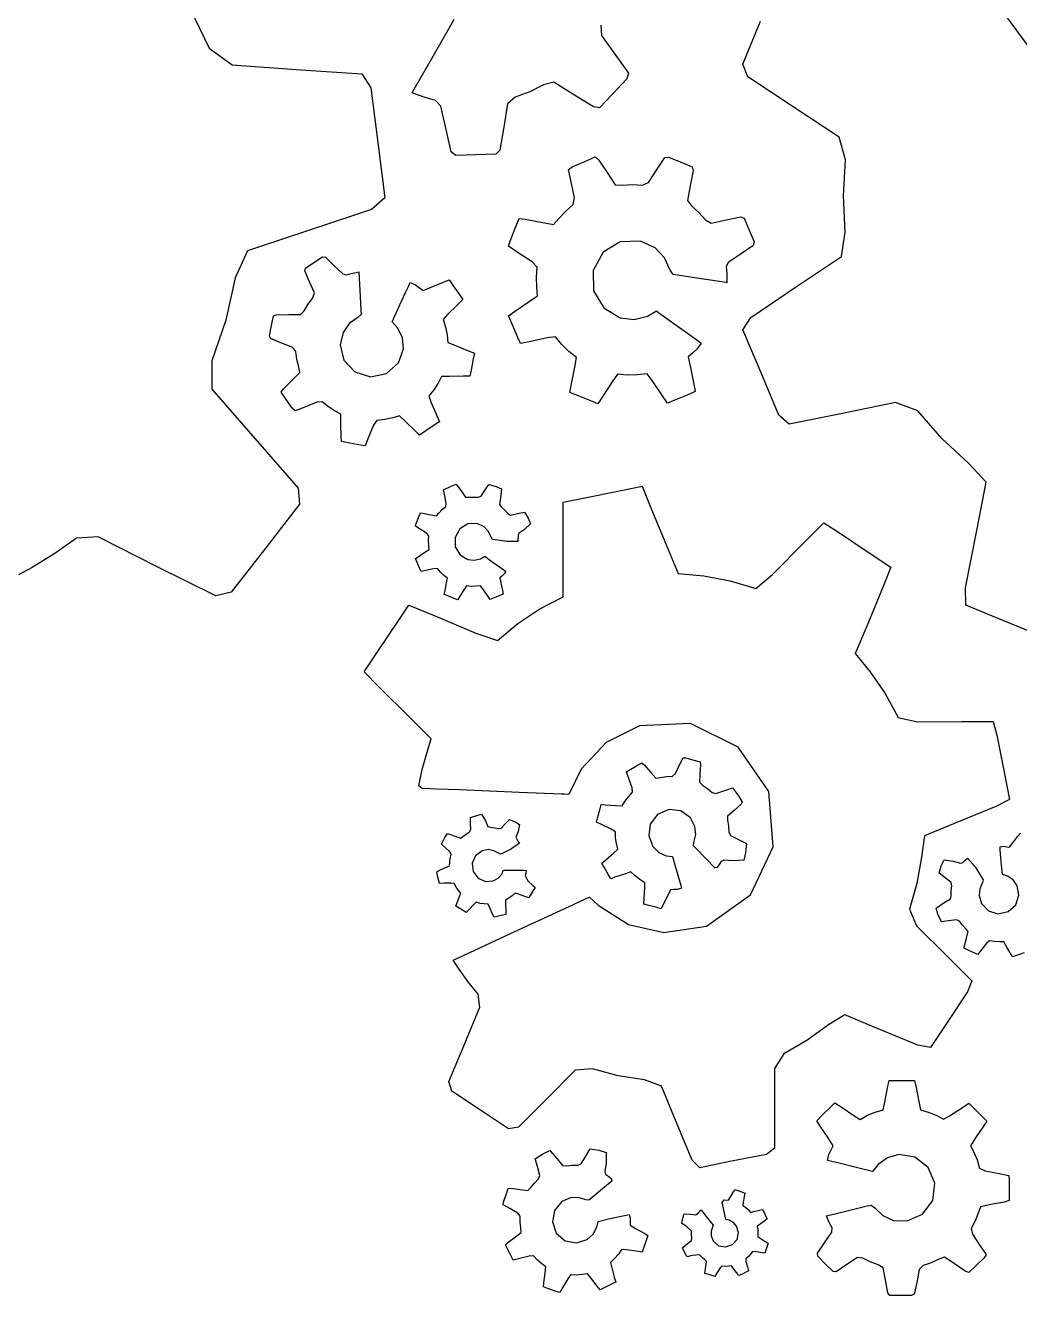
# Model space of a CAD drawing. Header units: metres. Extents: x 300 to 1036, y 0 to 304.
# Drawn here: x 393.71 to 404.55, y 182.49 to 196.33 of the extents above; entities that cross this region are included whole.
import ezdxf

# ---------------------------------------------------------------- set-up
doc = ezdxf.new("R2010")
doc.units = ezdxf.units.M

msp = doc.modelspace()

# ---------------------------------------------------------------- linework, layer by layer
at = {"layer": 'COMPONENT2'}
for p, q in [((395.508, 196.514), (395.716, 196.083)), ((398.331, 196.303), (398.385, 196.399)), ((399.986, 196.333), (399.993, 196.222)), ((401.533, 195.911), (401.724, 196.377)), ((404.383, 196.457), (404.95, 195.686)), ((398.128, 195.947), (398.331, 196.303)), ((399.993, 196.222), (400.149, 196.004)), ((395.716, 196.083), (395.967, 195.902)), ((397.952, 195.638), (398.128, 195.947)), ((400.149, 196.004), (400.288, 195.81)), ((401.586, 195.773), (401.533, 195.911)), ((395.967, 195.902), (396.714, 195.849)), ((396.714, 195.849), (397.379, 195.803)), ((397.379, 195.803), (397.478, 195.651)), ((400.288, 195.81), (400.269, 195.748)), ((402.082, 195.445), (401.586, 195.773)), ((397.478, 195.651), (397.557, 195.025)), ((397.929, 195.597), (397.952, 195.638)), ((399.361, 195.684), (399.21, 195.607)), ((399.472, 195.714), (399.361, 195.684)), ((399.681, 195.583), (399.472, 195.714)), ((400.269, 195.748), (400.114, 195.583)), ((397.985, 195.574), (397.929, 195.597)), ((398.083, 195.541), (397.985, 195.574)), ((398.183, 195.514), (398.083, 195.541)), ((398.24, 195.452), (398.183, 195.514)), ((399.052, 195.548), (398.968, 195.478)), ((399.21, 195.607), (399.052, 195.548)), ((399.905, 195.443), (399.681, 195.583)), ((400.114, 195.583), (399.972, 195.433)), ((398.299, 195.197), (398.24, 195.452)), ((398.968, 195.478), (398.926, 195.223)), ((399.972, 195.433), (399.905, 195.443)), ((402.584, 195.113), (402.082, 195.445)), ((398.926, 195.223), (398.884, 194.972)), ((398.355, 194.952), (398.299, 195.197)), ((402.653, 194.867), (402.584, 195.113)), ((397.557, 195.025), (397.629, 194.452)), ((398.405, 194.914), (398.355, 194.952)), ((398.884, 194.972), (398.839, 194.927)), ((398.624, 194.921), (398.405, 194.914)), ((398.839, 194.927), (398.624, 194.921)), ((399.672, 194.791), (399.81, 194.85)), ((399.81, 194.85), (399.924, 194.898)), ((399.924, 194.898), (399.962, 194.862)), ((399.962, 194.862), (400.06, 194.717)), ((400.599, 194.764), (400.683, 194.892)), ((400.683, 194.892), (400.724, 194.895)), ((400.724, 194.895), (400.859, 194.841)), ((400.859, 194.841), (400.982, 194.791)), ((402.631, 194.475), (402.653, 194.867)), ((399.633, 194.763), (399.672, 194.791)), ((399.661, 194.625), (399.633, 194.763)), ((400.06, 194.717), (400.143, 194.595)), ((400.504, 194.62), (400.599, 194.764)), ((400.992, 194.748), (400.96, 194.582)), ((400.982, 194.791), (400.992, 194.748)), ((399.697, 194.451), (399.661, 194.625)), ((400.143, 194.595), (400.221, 194.592)), ((400.221, 194.592), (400.33, 194.597)), ((400.33, 194.597), (400.439, 194.59)), ((400.439, 194.59), (400.504, 194.62)), ((400.96, 194.582), (400.93, 194.425)), ((397.629, 194.452), (397.487, 194.325)), ((399.685, 194.379), (399.697, 194.451)), ((400.93, 194.425), (400.974, 194.366)), ((402.65, 194.079), (402.631, 194.475)), ((397.487, 194.325), (396.789, 194.093)), ((399.527, 194.227), (399.602, 194.307)), ((399.602, 194.307), (399.685, 194.379)), ((400.974, 194.366), (401.055, 194.293)), ((401.055, 194.293), (401.127, 194.212)), ((398.995, 193.98), (399.053, 194.123)), ((399.053, 194.123), (399.095, 194.228)), ((399.095, 194.228), (399.159, 194.221)), ((399.159, 194.221), (399.335, 194.188)), ((399.335, 194.188), (399.468, 194.162)), ((399.468, 194.162), (399.527, 194.227)), ((401.127, 194.212), (401.189, 194.178)), ((401.189, 194.178), (401.351, 194.212)), ((401.351, 194.212), (401.512, 194.245)), ((401.512, 194.245), (401.549, 194.229)), ((401.549, 194.229), (401.603, 194.101)), ((396.789, 194.093), (396.134, 193.875)), ((398.978, 193.925), (398.995, 193.98)), ((400.196, 193.972), (400.01, 193.859)), ((400.417, 193.98), (400.196, 193.972)), ((400.577, 193.906), (400.417, 193.98)), ((401.603, 194.101), (401.658, 193.972)), ((401.658, 193.972), (401.647, 193.933)), ((402.609, 193.814), (402.65, 194.079)), ((396.134, 193.875), (396.001, 193.582)), ((399.085, 193.854), (398.978, 193.925)), ((399.236, 193.755), (399.085, 193.854)), ((400.01, 193.859), (399.901, 193.66)), ((400.68, 193.799), (400.577, 193.906)), ((401.513, 193.842), (401.373, 193.748)), ((401.647, 193.933), (401.513, 193.842)), ((396.766, 193.686), (396.858, 193.747)), ((396.858, 193.747), (396.951, 193.808)), ((396.951, 193.808), (396.983, 193.805)), ((396.983, 193.805), (397.076, 193.716)), ((397.076, 193.716), (397.172, 193.623)), ((399.292, 193.697), (399.236, 193.755)), ((399.283, 193.587), (399.292, 193.697)), ((400.739, 193.665), (400.68, 193.799)), ((401.373, 193.748), (401.35, 193.699)), ((401.35, 193.699), (401.357, 193.633)), ((402.13, 193.492), (402.609, 193.814)), ((396.001, 193.582), (395.897, 193.12)), ((396.759, 193.655), (396.766, 193.686)), ((396.811, 193.536), (396.759, 193.655)), ((397.172, 193.623), (397.214, 193.612)), ((397.214, 193.612), (397.265, 193.627)), ((397.265, 193.627), (397.317, 193.64)), ((397.317, 193.64), (397.347, 193.645)), ((397.347, 193.645), (397.358, 193.442)), ((398.27, 193.534), (398.332, 193.559)), ((398.332, 193.559), (398.376, 193.495)), ((399.286, 193.477), (399.283, 193.587)), ((399.901, 193.66), (399.906, 193.439)), ((400.772, 193.615), (400.739, 193.665)), ((400.842, 193.604), (400.772, 193.615)), ((401.103, 193.566), (400.842, 193.604)), ((401.329, 193.532), (401.103, 193.566)), ((401.357, 193.633), (401.359, 193.566)), ((401.359, 193.566), (401.359, 193.527)), ((396.864, 193.416), (396.811, 193.536)), ((396.847, 193.363), (396.864, 193.416)), ((397.358, 193.442), (397.369, 193.235)), ((397.777, 193.245), (397.857, 193.419)), ((397.857, 193.419), (397.888, 193.487)), ((397.888, 193.487), (397.907, 193.529)), ((397.907, 193.529), (397.965, 193.505)), ((397.965, 193.505), (398.009, 193.472)), ((398.009, 193.472), (398.047, 193.442)), ((398.047, 193.442), (398.135, 193.478)), ((398.135, 193.478), (398.27, 193.534)), ((398.376, 193.495), (398.447, 193.393)), ((399.295, 193.383), (399.286, 193.477)), ((399.906, 193.439), (400.017, 193.252)), ((401.359, 193.527), (401.329, 193.532)), ((401.62, 193.149), (402.13, 193.492)), ((396.751, 193.222), (396.795, 193.295)), ((396.795, 193.295), (396.847, 193.363)), ((398.418, 193.283), (398.314, 193.179)), ((398.48, 193.345), (398.418, 193.283)), ((398.447, 193.393), (398.48, 193.345)), ((399.044, 193.212), (399.194, 193.315)), ((399.194, 193.315), (399.295, 193.383)), ((396.397, 193.062), (396.416, 193.165)), ((396.416, 193.165), (396.448, 193.178)), ((396.448, 193.178), (396.584, 193.179)), ((396.584, 193.179), (396.711, 193.179)), ((396.711, 193.179), (396.751, 193.222)), ((397.338, 193.147), (397.243, 193.081)), ((397.372, 193.18), (397.338, 193.147)), ((397.369, 193.235), (397.372, 193.18)), ((397.71, 193.1), (397.777, 193.245)), ((398.314, 193.179), (398.265, 193.125)), ((398.98, 193.167), (399.044, 193.212)), ((399.019, 193.074), (398.98, 193.167)), ((400.017, 193.252), (400.196, 193.145)), ((400.196, 193.145), (400.347, 193.127)), ((400.347, 193.127), (400.492, 193.162)), ((400.492, 193.162), (400.591, 193.221)), ((400.591, 193.221), (400.615, 193.203)), ((400.615, 193.203), (400.756, 193.102)), ((401.534, 193.015), (401.62, 193.149)), ((395.897, 193.12), (395.745, 192.675)), ((396.375, 192.95), (396.397, 193.062)), ((397.243, 193.081), (397.175, 192.986)), ((397.772, 193.032), (397.71, 193.1)), ((397.822, 192.926), (397.772, 193.032)), ((398.265, 193.125), (398.292, 193.044)), ((398.292, 193.044), (398.31, 192.96)), ((399.08, 192.929), (399.019, 193.074)), ((400.756, 193.102), (400.954, 192.96)), ((401.72, 192.57), (401.534, 193.015)), ((396.384, 192.919), (396.375, 192.95)), ((396.498, 192.873), (396.384, 192.919)), ((396.627, 192.822), (396.498, 192.873)), ((397.175, 192.986), (397.143, 192.851)), ((397.833, 192.807), (397.822, 192.926)), ((398.31, 192.96), (398.319, 192.876)), ((398.319, 192.876), (398.395, 192.845)), ((399.109, 192.865), (399.08, 192.929)), ((399.221, 192.888), (399.109, 192.865)), ((399.401, 192.926), (399.221, 192.888)), ((399.49, 192.937), (399.401, 192.926)), ((399.559, 192.853), (399.49, 192.937)), ((400.954, 192.96), (401.032, 192.905)), ((401.032, 192.905), (401.08, 192.87)), ((401.08, 192.87), (401.036, 192.805)), ((396.66, 192.777), (396.627, 192.822)), ((396.673, 192.691), (396.66, 192.777)), ((397.143, 192.851), (397.184, 192.682)), ((397.778, 192.653), (397.833, 192.807)), ((398.395, 192.845), (398.533, 192.79)), ((398.533, 192.79), (398.607, 192.761)), ((398.607, 192.761), (398.594, 192.696)), ((399.638, 192.776), (399.559, 192.853)), ((399.721, 192.711), (399.638, 192.776)), ((400.984, 192.76), (400.938, 192.721)), ((401.036, 192.805), (400.984, 192.76)), ((395.745, 192.675), (395.746, 192.368)), ((396.694, 192.608), (396.673, 192.691)), ((396.704, 192.547), (396.694, 192.608)), ((397.184, 192.682), (397.303, 192.556)), ((397.648, 192.539), (397.778, 192.653)), ((398.594, 192.696), (398.571, 192.575)), ((399.666, 192.425), (399.701, 192.606)), ((399.701, 192.606), (399.721, 192.711)), ((400.938, 192.721), (400.962, 192.604)), ((400.962, 192.604), (401, 192.423)), ((396.524, 192.367), (396.621, 192.465)), ((396.621, 192.465), (396.704, 192.547)), ((397.303, 192.556), (397.476, 192.502)), ((397.476, 192.502), (397.648, 192.539)), ((398.249, 192.506), (398.211, 192.433)), ((398.335, 192.506), (398.249, 192.506)), ((398.483, 192.507), (398.335, 192.506)), ((398.558, 192.507), (398.483, 192.507)), ((398.571, 192.575), (398.558, 192.507)), ((400.166, 192.532), (400.109, 192.445)), ((400.273, 192.521), (400.166, 192.532)), ((400.382, 192.522), (400.273, 192.521)), ((400.49, 192.534), (400.382, 192.522)), ((400.546, 192.46), (400.49, 192.534)), ((400.65, 192.306), (400.546, 192.46)), ((401.924, 192.083), (401.72, 192.57)), ((395.746, 192.368), (396.218, 191.825)), ((396.501, 192.333), (396.524, 192.367)), ((396.557, 192.253), (396.501, 192.333)), ((398.164, 192.36), (398.109, 192.294)), ((398.211, 192.433), (398.164, 192.36)), ((399.648, 192.332), (399.666, 192.425)), ((399.73, 192.299), (399.648, 192.332)), ((400.109, 192.445), (400.008, 192.291)), ((401.015, 192.342), (400.925, 192.303)), ((401, 192.423), (401.015, 192.342)), ((396.625, 192.155), (396.557, 192.253)), ((396.757, 192.172), (396.653, 192.129)), ((396.888, 192.226), (396.757, 192.172)), ((396.947, 192.227), (396.888, 192.226)), ((397.016, 192.174), (396.947, 192.227)), ((397.091, 192.128), (397.016, 192.174)), ((398.109, 192.294), (398.132, 192.227)), ((398.132, 192.227), (398.19, 192.094)), ((399.876, 192.24), (399.73, 192.299)), ((399.954, 192.208), (399.876, 192.24)), ((400.008, 192.291), (399.954, 192.208)), ((400.713, 192.214), (400.65, 192.306)), ((400.781, 192.242), (400.713, 192.214)), ((400.925, 192.303), (400.781, 192.242)), ((403.196, 192.22), (402.583, 192.095)), ((403.439, 192.13), (403.196, 192.22)), ((396.653, 192.129), (396.625, 192.155)), ((397.151, 192.093), (397.091, 192.128)), ((397.152, 191.986), (397.151, 192.093)), ((397.632, 192.037), (397.544, 192.027)), ((397.718, 192.056), (397.632, 192.037)), ((397.79, 192.077), (397.718, 192.056)), ((397.86, 192.01), (397.79, 192.077)), ((398.19, 192.094), (398.226, 192.011)), ((402.037, 191.984), (401.924, 192.083)), ((402.583, 192.095), (402.037, 191.984)), ((403.703, 191.83), (403.439, 192.13)), ((397.154, 191.846), (397.152, 191.986)), ((397.507, 191.976), (397.454, 191.844)), ((397.544, 192.027), (397.507, 191.976)), ((397.964, 191.909), (397.86, 192.01)), ((398.01, 191.866), (397.964, 191.909)), ((398.077, 191.911), (398.01, 191.866)), ((398.18, 191.98), (398.077, 191.911)), ((398.226, 192.011), (398.18, 191.98)), ((396.218, 191.825), (396.685, 191.288)), ((397.159, 191.796), (397.154, 191.846)), ((397.248, 191.779), (397.159, 191.796)), ((397.369, 191.755), (397.248, 191.779)), ((397.416, 191.75), (397.369, 191.755)), ((397.454, 191.844), (397.416, 191.75)), ((403.993, 191.561), (403.703, 191.83)), ((404.186, 191.354), (403.993, 191.561)), ((404.082, 190.827), (404.186, 191.354)), ((396.685, 191.288), (396.702, 191.112)), ((398.27, 191.269), (398.354, 191.309)), ((398.284, 191.204), (398.27, 191.269)), ((398.301, 191.122), (398.284, 191.204)), ((398.354, 191.309), (398.407, 191.332)), ((398.407, 191.332), (398.471, 191.247)), ((398.471, 191.247), (398.51, 191.189)), ((398.649, 191.188), (398.679, 191.202)), ((398.679, 191.202), (398.723, 191.269)), ((398.723, 191.269), (398.763, 191.329)), ((398.763, 191.329), (398.846, 191.305)), ((398.846, 191.305), (398.903, 191.282)), ((398.903, 191.282), (398.893, 191.184)), ((399.794, 191.18), (400.205, 191.262)), ((400.205, 191.262), (400.435, 191.308)), ((400.435, 191.308), (400.531, 191.075)), ((396.702, 191.112), (396.332, 190.636)), ((398.256, 191.055), (398.295, 191.088)), ((398.295, 191.088), (398.301, 191.122)), ((398.51, 191.189), (398.546, 191.188)), ((398.546, 191.188), (398.597, 191.191)), ((398.597, 191.191), (398.649, 191.188)), ((398.893, 191.184), (398.879, 191.111)), ((398.879, 191.111), (398.9, 191.083)), ((398.9, 191.083), (398.938, 191.048)), ((399.573, 191.136), (399.794, 191.18)), ((399.574, 190.873), (399.573, 191.136)), ((400.531, 191.075), (400.719, 190.621)), ((397.972, 190.901), (397.999, 190.968)), ((397.999, 190.968), (398.019, 191.018)), ((398.019, 191.018), (398.049, 191.014)), ((398.049, 191.014), (398.131, 190.998)), ((398.131, 190.998), (398.194, 190.986)), ((398.194, 190.986), (398.221, 191.017)), ((398.221, 191.017), (398.256, 191.055)), ((398.938, 191.048), (398.972, 191.011)), ((398.972, 191.011), (399.001, 190.995)), ((399.001, 190.995), (399.077, 191.011)), ((399.077, 191.011), (399.152, 191.026)), ((399.152, 191.026), (399.194, 190.959)), ((399.194, 190.959), (399.22, 190.898)), ((397.964, 190.875), (397.972, 190.901)), ((398.014, 190.842), (397.964, 190.875)), ((398.085, 190.796), (398.014, 190.842)), ((398.111, 190.769), (398.085, 190.796)), ((398.448, 190.845), (398.397, 190.751)), ((398.535, 190.898), (398.448, 190.845)), ((398.638, 190.902), (398.535, 190.898)), ((398.714, 190.867), (398.638, 190.902)), ((398.762, 190.817), (398.714, 190.867)), ((398.79, 190.754), (398.762, 190.817)), ((399.087, 190.793), (399.079, 190.739)), ((399.152, 190.837), (399.087, 190.793)), ((399.22, 190.898), (399.152, 190.837)), ((399.574, 190.38), (399.574, 190.873)), ((402.201, 190.694), (402.416, 190.91)), ((402.416, 190.91), (402.574, 190.809)), ((402.574, 190.809), (402.921, 190.577)), ((403.96, 190.203), (404.082, 190.827)), ((394.27, 190.742), (394.034, 190.575)), ((394.505, 190.756), (394.27, 190.742)), ((395.158, 190.428), (394.505, 190.756)), ((398.107, 190.717), (398.111, 190.769)), ((398.109, 190.665), (398.107, 190.717)), ((398.113, 190.621), (398.109, 190.665)), ((398.397, 190.751), (398.399, 190.648)), ((398.399, 190.648), (398.451, 190.56)), ((398.805, 190.73), (398.79, 190.754)), ((398.838, 190.725), (398.805, 190.73)), ((398.96, 190.707), (398.838, 190.725)), ((399.081, 190.708), (398.96, 190.707)), ((399.079, 190.739), (399.081, 190.708)), ((401.855, 190.348), (402.201, 190.694)), ((394.034, 190.575), (393.787, 190.423)), ((396.332, 190.636), (395.957, 190.153)), ((397.965, 190.52), (397.995, 190.541)), ((397.983, 190.476), (397.965, 190.52)), ((397.995, 190.541), (398.066, 190.589)), ((398.066, 190.589), (398.113, 190.621)), ((398.451, 190.56), (398.535, 190.51)), ((398.535, 190.51), (398.606, 190.502)), ((398.606, 190.502), (398.674, 190.518)), ((398.674, 190.518), (398.72, 190.546)), ((398.72, 190.546), (398.798, 190.49)), ((400.719, 190.621), (400.828, 190.358)), ((402.921, 190.577), (403.146, 190.427)), ((393.787, 190.423), (393.639, 190.343)), ((395.787, 190.113), (395.158, 190.428)), ((398.012, 190.408), (397.983, 190.476)), ((398.026, 190.378), (398.012, 190.408)), ((398.078, 190.389), (398.026, 190.378)), ((398.162, 190.407), (398.078, 190.389)), ((398.204, 190.412), (398.162, 190.407)), ((398.237, 190.373), (398.204, 190.412)), ((398.274, 190.337), (398.237, 190.373)), ((398.798, 190.49), (398.891, 190.424)), ((398.891, 190.424), (398.927, 190.398)), ((398.927, 190.398), (398.95, 190.381)), ((398.95, 190.381), (398.929, 190.351)), ((399.575, 190.105), (399.574, 190.38)), ((403.146, 190.427), (403.07, 190.233)), ((398.313, 190.306), (398.274, 190.337)), ((398.287, 190.172), (398.303, 190.257)), ((398.303, 190.257), (398.313, 190.306)), ((398.905, 190.33), (398.883, 190.311)), ((398.883, 190.311), (398.895, 190.257)), ((398.895, 190.257), (398.912, 190.172)), ((398.929, 190.351), (398.905, 190.33)), ((400.828, 190.358), (401.108, 190.333)), ((401.108, 190.333), (401.395, 190.278)), ((401.395, 190.278), (401.673, 190.194)), ((401.673, 190.194), (401.855, 190.348)), ((403.07, 190.233), (402.883, 189.784)), ((395.957, 190.153), (395.787, 190.113)), ((398.279, 190.128), (398.287, 190.172)), ((398.317, 190.113), (398.279, 190.128)), ((398.385, 190.085), (398.317, 190.113)), ((398.447, 190.109), (398.422, 190.07)), ((398.495, 190.182), (398.447, 190.109)), ((398.521, 190.222), (398.495, 190.182)), ((398.572, 190.217), (398.521, 190.222)), ((398.623, 190.218), (398.572, 190.217)), ((398.673, 190.224), (398.623, 190.218)), ((398.699, 190.189), (398.673, 190.224)), ((398.748, 190.117), (398.699, 190.189)), ((398.778, 190.074), (398.748, 190.117)), ((398.877, 190.116), (398.81, 190.087)), ((398.92, 190.134), (398.877, 190.116)), ((398.912, 190.172), (398.92, 190.134)), ((399.321, 189.972), (399.575, 190.105)), ((403.962, 190.013), (403.96, 190.203)), ((397.782, 189.85), (397.893, 190.013)), ((397.893, 190.013), (398.168, 189.899)), ((398.422, 190.07), (398.385, 190.085)), ((398.81, 190.087), (398.778, 190.074)), ((399.08, 189.811), (399.321, 189.972)), ((404.378, 189.843), (403.962, 190.013)), ((397.55, 189.502), (397.782, 189.85)), ((398.168, 189.899), (398.624, 189.709)), ((404.883, 189.636), (404.378, 189.843)), ((398.624, 189.709), (398.858, 189.627)), ((398.858, 189.627), (399.08, 189.811)), ((402.883, 189.784), (402.759, 189.484)), ((397.405, 189.285), (397.55, 189.502)), ((402.759, 189.484), (402.917, 189.289)), ((397.56, 189.127), (397.405, 189.285)), ((402.917, 189.289), (403.084, 189.049)), ((397.909, 188.779), (397.56, 189.127)), ((403.084, 189.049), (403.226, 188.789)), ((398.134, 188.554), (397.909, 188.779)), ((400.961, 188.721), (400.405, 188.696)), ((401.482, 188.466), (400.961, 188.721)), ((403.226, 188.789), (403.435, 188.742)), ((403.435, 188.742), (403.917, 188.743)), ((403.917, 188.743), (404.26, 188.743)), ((404.26, 188.743), (404.302, 188.594)), ((400.405, 188.696), (400.042, 188.514)), ((404.302, 188.594), (404.382, 188.191)), ((398.087, 188.4), (398.134, 188.554)), ((400.042, 188.514), (399.771, 188.226)), ((401.815, 187.982), (401.482, 188.466)), ((398.039, 188.223), (398.087, 188.4)), ((400.374, 188.261), (400.433, 188.294)), ((400.433, 188.294), (400.46, 188.268)), ((400.844, 188.273), (400.882, 188.348)), ((400.882, 188.348), (400.91, 188.347)), ((400.91, 188.347), (400.997, 188.324)), ((400.997, 188.324), (401.068, 188.304)), ((401.068, 188.304), (401.072, 188.274)), ((398.002, 188.043), (398.039, 188.223)), ((399.771, 188.226), (399.637, 187.949)), ((400.266, 188.195), (400.295, 188.215)), ((400.291, 188.122), (400.266, 188.195)), ((400.295, 188.215), (400.374, 188.261)), ((400.46, 188.268), (400.53, 188.187)), ((400.53, 188.187), (400.584, 188.126)), ((400.765, 188.148), (400.798, 188.178)), ((400.798, 188.178), (400.844, 188.273)), ((401.065, 188.17), (401.059, 188.082)), ((401.072, 188.274), (401.065, 188.17)), ((404.382, 188.191), (404.441, 187.895)), ((398.036, 188.015), (398.002, 188.043)), ((400.326, 188.02), (400.291, 188.122)), ((400.331, 187.973), (400.326, 188.02)), ((400.584, 188.126), (400.635, 188.135)), ((400.635, 188.135), (400.7, 188.145)), ((400.7, 188.145), (400.765, 188.148)), ((401.059, 188.082), (401.095, 188.052)), ((401.095, 188.052), (401.147, 188.014)), ((401.335, 187.994), (401.422, 188.023)), ((401.422, 188.023), (401.486, 187.934)), ((398.129, 188.011), (398.036, 188.015)), ((398.193, 188.008), (398.129, 188.011)), ((398.447, 187.998), (398.193, 188.008)), ((399.096, 187.971), (398.447, 187.998)), ((399.558, 187.953), (399.096, 187.971)), ((399.587, 187.952), (399.558, 187.953)), ((399.637, 187.949), (399.587, 187.952)), ((400.247, 187.871), (400.286, 187.924)), ((400.286, 187.924), (400.331, 187.973)), ((401.147, 188.014), (401.197, 187.971)), ((401.197, 187.971), (401.238, 187.961)), ((401.238, 187.961), (401.335, 187.994)), ((401.486, 187.934), (401.525, 187.866)), ((401.863, 187.379), (401.815, 187.982)), ((404.441, 187.895), (404.289, 187.817)), ((399.949, 187.69), (399.974, 187.78)), ((399.974, 187.78), (399.989, 187.838)), ((399.989, 187.838), (400.036, 187.836)), ((400.036, 187.836), (400.144, 187.829)), ((400.144, 187.829), (400.217, 187.824)), ((400.217, 187.824), (400.247, 187.871)), ((400.727, 187.785), (400.603, 187.732)), ((400.856, 187.77), (400.727, 187.785)), ((400.962, 187.693), (400.856, 187.77)), ((401.438, 187.776), (401.367, 187.713)), ((401.514, 187.842), (401.438, 187.776)), ((401.525, 187.866), (401.514, 187.842)), ((404.289, 187.817), (403.848, 187.635)), ((398.564, 187.697), (398.634, 187.721)), ((398.566, 187.635), (398.564, 187.697)), ((398.568, 187.566), (398.566, 187.635)), ((398.634, 187.721), (398.686, 187.734)), ((398.686, 187.734), (398.728, 187.66)), ((398.728, 187.66), (398.754, 187.601)), ((398.754, 187.601), (398.783, 187.592)), ((398.898, 187.58), (398.943, 187.629)), ((398.943, 187.629), (398.988, 187.678)), ((398.988, 187.678), (399.052, 187.652)), ((399.052, 187.652), (399.1, 187.622)), ((399.1, 187.622), (399.083, 187.545)), ((399.939, 187.649), (399.949, 187.69)), ((400, 187.619), (399.939, 187.649)), ((400.098, 187.571), (400, 187.619)), ((400.524, 187.626), (400.507, 187.498)), ((400.603, 187.732), (400.524, 187.626)), ((401.011, 187.599), (400.962, 187.693)), ((401.367, 187.713), (401.365, 187.669)), ((401.365, 187.669), (401.377, 187.605)), ((401.377, 187.605), (401.381, 187.541)), ((403.848, 187.635), (403.514, 187.497)), ((398.248, 187.409), (398.286, 187.479)), ((398.286, 187.479), (398.312, 187.522)), ((398.312, 187.522), (398.399, 187.494)), ((398.399, 187.494), (398.455, 187.473)), ((398.455, 187.473), (398.482, 187.49)), ((398.482, 187.49), (398.517, 187.517)), ((398.517, 187.517), (398.554, 187.541)), ((398.554, 187.541), (398.568, 187.566)), ((398.783, 187.592), (398.827, 187.587)), ((398.827, 187.587), (398.869, 187.577)), ((398.869, 187.577), (398.898, 187.58)), ((399.083, 187.545), (399.059, 187.482)), ((399.059, 187.482), (399.08, 187.44)), ((400.144, 187.543), (400.098, 187.571)), ((400.146, 187.478), (400.144, 187.543)), ((400.155, 187.414), (400.146, 187.478)), ((400.507, 187.498), (400.552, 187.382)), ((400.998, 187.427), (401.019, 187.511)), ((401.019, 187.511), (401.011, 187.599)), ((401.381, 187.541), (401.398, 187.503)), ((401.398, 187.503), (401.486, 187.459)), ((403.514, 187.497), (403.479, 187.267)), ((404.476, 187.422), (404.532, 187.496)), ((404.532, 187.496), (404.558, 187.529)), ((398.29, 187.37), (398.248, 187.409)), ((398.342, 187.322), (398.29, 187.37)), ((398.69, 187.334), (398.619, 187.28)), ((398.76, 187.348), (398.69, 187.334)), ((398.819, 187.336), (398.76, 187.348)), ((398.892, 187.297), (398.819, 187.336)), ((399.012, 187.358), (398.917, 187.31)), ((399.097, 187.418), (399.012, 187.358)), ((399.08, 187.44), (399.097, 187.418)), ((400.122, 187.311), (400.17, 187.352)), ((400.17, 187.352), (400.155, 187.414)), ((400.552, 187.382), (400.617, 187.318)), ((400.995, 187.391), (400.998, 187.427)), ((401.024, 187.36), (400.995, 187.391)), ((401.132, 187.246), (401.024, 187.36)), ((401.486, 187.459), (401.574, 187.416)), ((401.574, 187.416), (401.563, 187.314)), ((401.615, 186.854), (401.863, 187.379)), ((404.336, 187.379), (404.375, 187.384)), ((404.339, 187.35), (404.336, 187.379)), ((404.343, 187.302), (404.339, 187.35)), ((404.375, 187.384), (404.409, 187.379)), ((404.409, 187.379), (404.439, 187.374)), ((404.439, 187.374), (404.476, 187.422)), ((398.334, 187.173), (398.338, 187.208)), ((398.338, 187.208), (398.344, 187.252)), ((398.355, 187.295), (398.342, 187.322)), ((398.344, 187.252), (398.355, 187.295)), ((398.619, 187.28), (398.584, 187.199)), ((398.584, 187.199), (398.594, 187.108)), ((398.917, 187.31), (398.892, 187.297)), ((399.997, 187.201), (400.039, 187.238)), ((400.023, 187.156), (399.997, 187.201)), ((400.039, 187.238), (400.122, 187.311)), ((400.617, 187.318), (400.697, 187.281)), ((400.697, 187.281), (400.765, 187.272)), ((400.765, 187.272), (400.8, 187.156)), ((401.226, 187.148), (401.132, 187.246)), ((401.276, 187.185), (401.253, 187.152)), ((401.297, 187.219), (401.276, 187.185)), ((401.326, 187.233), (401.297, 187.219)), ((401.426, 187.226), (401.326, 187.233)), ((401.542, 187.233), (401.426, 187.226)), ((401.563, 187.314), (401.542, 187.233)), ((403.479, 187.267), (403.429, 186.978)), ((403.696, 187.172), (403.727, 187.236)), ((403.727, 187.236), (403.824, 187.223)), ((403.824, 187.223), (403.906, 187.202)), ((403.906, 187.202), (403.932, 187.209)), ((403.932, 187.209), (403.955, 187.233)), ((403.955, 187.233), (403.98, 187.256)), ((403.98, 187.256), (404.064, 187.159)), ((404.354, 187.18), (404.343, 187.302)), ((398.196, 187.107), (398.218, 187.12)), ((398.206, 187.063), (398.196, 187.107)), ((398.228, 186.98), (398.206, 187.063)), ((398.218, 187.12), (398.284, 187.15)), ((398.284, 187.15), (398.334, 187.173)), ((398.594, 187.108), (398.647, 187.037)), ((398.866, 187.037), (398.905, 187.082)), ((398.905, 187.082), (398.924, 187.125)), ((398.924, 187.125), (399.006, 187.125)), ((399.006, 187.125), (399.105, 187.124)), ((399.105, 187.124), (399.143, 187.124)), ((399.143, 187.124), (399.172, 187.119)), ((399.168, 187.092), (399.162, 187.065)), ((399.162, 187.065), (399.191, 187.008)), ((399.172, 187.119), (399.168, 187.092)), ((400.07, 187.074), (400.023, 187.156)), ((400.095, 187.031), (400.07, 187.074)), ((400.15, 187.05), (400.095, 187.031)), ((400.255, 187.085), (400.15, 187.05)), ((400.313, 187.105), (400.255, 187.085)), ((400.36, 187.061), (400.313, 187.105)), ((400.411, 187.021), (400.36, 187.061)), ((400.8, 187.156), (400.84, 187.017)), ((401.253, 187.152), (401.226, 187.148)), ((403.672, 187.09), (403.696, 187.172)), ((403.737, 187.04), (403.672, 187.09)), ((404.064, 187.159), (404.135, 187.047)), ((404.135, 187.047), (404.154, 187.017)), ((404.364, 187.078), (404.354, 187.18)), ((404.419, 187.06), (404.364, 187.078)), ((404.48, 187.017), (404.419, 187.06)), ((398.28, 186.982), (398.228, 186.98)), ((398.353, 186.984), (398.28, 186.982)), ((398.385, 186.978), (398.353, 186.984)), ((398.408, 186.94), (398.385, 186.978)), ((398.434, 186.904), (398.408, 186.94)), ((398.647, 187.037), (398.728, 187.001)), ((398.728, 187.001), (398.812, 187.008)), ((398.812, 187.008), (398.866, 187.037)), ((399.191, 187.008), (399.245, 186.958)), ((399.245, 186.958), (399.27, 186.934)), ((399.27, 186.934), (399.249, 186.901)), ((400.466, 186.987), (400.411, 187.021)), ((400.458, 186.822), (400.465, 186.932)), ((400.465, 186.932), (400.466, 186.987)), ((400.745, 186.911), (400.714, 186.847)), ((400.781, 186.912), (400.745, 186.911)), ((400.822, 186.914), (400.781, 186.912)), ((400.866, 186.928), (400.822, 186.914)), ((400.84, 187.017), (400.856, 186.962)), ((400.856, 186.962), (400.866, 186.928)), ((403.429, 186.978), (403.349, 186.698)), ((403.803, 186.99), (403.737, 187.04)), ((403.81, 186.955), (403.803, 186.99)), ((403.804, 186.901), (403.81, 186.955)), ((404.115, 186.921), (404.108, 186.847)), ((404.146, 186.988), (404.115, 186.921)), ((404.154, 187.017), (404.146, 186.988)), ((404.523, 186.953), (404.48, 187.017)), ((404.541, 186.85), (404.523, 186.953)), ((398.416, 186.76), (398.442, 186.829)), ((398.459, 186.875), (398.434, 186.904)), ((398.442, 186.829), (398.459, 186.875)), ((398.628, 186.774), (398.601, 186.749)), ((398.67, 186.762), (398.628, 186.774)), ((398.983, 186.82), (398.945, 186.798)), ((398.945, 186.798), (398.947, 186.757)), ((399.019, 186.846), (398.983, 186.82)), ((399.051, 186.875), (399.019, 186.846)), ((399.087, 186.863), (399.051, 186.875)), ((399.157, 186.837), (399.087, 186.863)), ((399.2, 186.821), (399.157, 186.837)), ((399.215, 186.847), (399.2, 186.821)), ((399.249, 186.901), (399.215, 186.847)), ((399.64, 186.728), (399.811, 186.807)), ((399.811, 186.807), (399.86, 186.83)), ((399.86, 186.83), (399.957, 186.742)), ((400.453, 186.755), (400.458, 186.822)), ((400.714, 186.847), (400.665, 186.748)), ((401.136, 186.515), (401.615, 186.854)), ((403.639, 186.71), (403.726, 186.77)), ((403.726, 186.77), (403.795, 186.81)), ((403.795, 186.81), (403.803, 186.846)), ((403.803, 186.846), (403.804, 186.901)), ((404.108, 186.847), (404.133, 186.762)), ((404.507, 186.746), (404.541, 186.85)), ((398.406, 186.73), (398.416, 186.76)), ((398.44, 186.709), (398.406, 186.73)), ((398.494, 186.676), (398.44, 186.709)), ((398.519, 186.661), (398.494, 186.676)), ((398.55, 186.695), (398.519, 186.661)), ((398.601, 186.749), (398.55, 186.695)), ((398.714, 186.756), (398.67, 186.762)), ((398.757, 186.753), (398.714, 186.756)), ((398.774, 186.714), (398.757, 186.753)), ((398.805, 186.646), (398.774, 186.714)), ((398.821, 186.612), (398.805, 186.646)), ((398.918, 186.634), (398.856, 186.62)), ((398.951, 186.642), (398.918, 186.634)), ((398.947, 186.757), (398.949, 186.682)), ((398.949, 186.682), (398.951, 186.642)), ((399.002, 186.433), (399.64, 186.728)), ((399.957, 186.742), (400.285, 186.532)), ((400.495, 186.744), (400.453, 186.755)), ((400.586, 186.719), (400.495, 186.744)), ((400.642, 186.704), (400.586, 186.719)), ((400.665, 186.748), (400.642, 186.704)), ((403.349, 186.698), (403.427, 186.518)), ((403.66, 186.646), (403.639, 186.71)), ((403.699, 186.562), (403.66, 186.646)), ((404.133, 186.762), (404.209, 186.681)), ((404.209, 186.681), (404.313, 186.648)), ((404.313, 186.648), (404.425, 186.672)), ((404.425, 186.672), (404.507, 186.746)), ((398.856, 186.62), (398.821, 186.612)), ((400.285, 186.532), (400.67, 186.443)), ((400.67, 186.443), (401.136, 186.515)), ((403.427, 186.518), (403.762, 186.184)), ((403.775, 186.572), (403.699, 186.562)), ((403.861, 186.584), (403.775, 186.572)), ((403.894, 186.569), (403.861, 186.584)), ((403.927, 186.526), (403.894, 186.569)), ((403.965, 186.486), (403.927, 186.526)), ((398.449, 186.176), (399.002, 186.433)), ((403.948, 186.299), (403.971, 186.384)), ((403.99, 186.455), (403.965, 186.486)), ((403.971, 186.384), (403.99, 186.455)), ((403.946, 186.272), (403.948, 186.299)), ((404.002, 186.245), (403.946, 186.272)), ((404.094, 186.206), (404.002, 186.245)), ((404.137, 186.262), (404.094, 186.206)), ((404.191, 186.333), (404.137, 186.262)), ((404.223, 186.352), (404.191, 186.333)), ((404.277, 186.345), (404.223, 186.352)), ((404.333, 186.343), (404.277, 186.345)), ((404.377, 186.342), (404.333, 186.343)), ((404.411, 186.283), (404.377, 186.342)), ((404.456, 186.205), (404.411, 186.283)), ((404.601, 186.222), (404.528, 186.197)), ((398.377, 186.143), (398.449, 186.176)), ((398.432, 186.056), (398.377, 186.143)), ((403.762, 186.184), (404.029, 185.917)), ((404.474, 186.178), (404.456, 186.205)), ((404.528, 186.197), (404.474, 186.178)), ((398.536, 185.911), (398.432, 186.056)), ((398.648, 185.774), (398.536, 185.911)), ((404.029, 185.917), (403.983, 185.798)), ((398.667, 185.631), (398.648, 185.774)), ((403.983, 185.798), (403.76, 185.464)), ((398.495, 185.217), (398.667, 185.631)), ((402.645, 185.547), (402.468, 185.439)), ((403.009, 185.396), (402.645, 185.547)), ((402.468, 185.439), (402.232, 185.269)), ((403.44, 185.217), (403.009, 185.396)), ((403.76, 185.464), (403.577, 185.19)), ((402.232, 185.269), (401.978, 185.123)), ((398.329, 184.819), (398.495, 185.217)), ((401.978, 185.123), (401.878, 184.961)), ((403.577, 185.19), (403.44, 185.217)), ((399.707, 184.943), (399.395, 184.63)), ((399.894, 184.957), (399.707, 184.943)), ((400.173, 184.883), (399.894, 184.957)), ((400.461, 184.839), (400.173, 184.883)), ((400.646, 184.771), (400.461, 184.839)), ((401.878, 184.961), (401.878, 184.502)), ((403.111, 184.75), (403.127, 184.832)), ((403.127, 184.832), (403.198, 184.832)), ((403.198, 184.832), (403.331, 184.832)), ((403.331, 184.832), (403.405, 184.832)), ((403.405, 184.832), (403.421, 184.754)), ((398.361, 184.716), (398.329, 184.819)), ((398.673, 184.508), (398.361, 184.716)), ((400.807, 184.38), (400.646, 184.771)), ((403.08, 184.597), (403.111, 184.75)), ((403.421, 184.754), (403.451, 184.601)), ((399.395, 184.63), (399.087, 184.321)), ((402.491, 184.545), (402.536, 184.589)), ((402.536, 184.589), (402.614, 184.536)), ((403.063, 184.512), (403.08, 184.597)), ((403.451, 184.601), (403.468, 184.512)), ((403.915, 184.531), (403.996, 184.585)), ((403.996, 184.585), (404.038, 184.543)), ((398.98, 184.303), (398.673, 184.508)), ((401.878, 184.502), (401.879, 184.093)), ((402.339, 184.393), (402.397, 184.452)), ((402.397, 184.452), (402.491, 184.545)), ((402.614, 184.536), (402.743, 184.449)), ((402.743, 184.449), (402.811, 184.408)), ((402.811, 184.408), (402.891, 184.452)), ((402.891, 184.452), (402.976, 184.487)), ((402.976, 184.487), (403.063, 184.512)), ((403.468, 184.512), (403.553, 184.487)), ((403.553, 184.487), (403.639, 184.452)), ((403.639, 184.452), (403.72, 184.409)), ((403.72, 184.409), (403.786, 184.445)), ((403.786, 184.445), (403.915, 184.531)), ((404.038, 184.543), (404.131, 184.45)), ((404.131, 184.45), (404.192, 184.389)), ((399.087, 184.321), (398.98, 184.303)), ((400.98, 183.963), (400.807, 184.38)), ((402.377, 184.334), (402.339, 184.393)), ((402.463, 184.205), (402.377, 184.334)), ((404.156, 184.334), (404.07, 184.206)), ((404.192, 184.389), (404.156, 184.334)), ((402.519, 184.121), (402.463, 184.205)), ((404.07, 184.206), (404.013, 184.121)), ((399.27, 183.979), (399.36, 184.035)), ((399.36, 184.035), (399.429, 184.069)), ((399.429, 184.069), (399.51, 183.979)), ((399.772, 183.923), (399.82, 184.006)), ((399.82, 184.006), (399.867, 184.088)), ((399.867, 184.088), (399.965, 184.071)), ((399.965, 184.071), (400.042, 184.045)), ((400.042, 184.045), (400.042, 183.933)), ((401.791, 184.026), (401.411, 183.951)), ((401.879, 184.093), (401.791, 184.026)), ((402.455, 183.959), (402.469, 184.024)), ((402.469, 184.024), (402.495, 184.076)), ((402.495, 184.076), (402.519, 184.121)), ((403.233, 184.023), (403.109, 183.989)), ((403.407, 183.996), (403.233, 184.023)), ((404.013, 184.121), (404.049, 184.05)), ((404.049, 184.05), (404.086, 183.965)), ((399.293, 183.894), (399.27, 183.979)), ((399.319, 183.797), (399.293, 183.894)), ((399.51, 183.979), (399.566, 183.906)), ((399.566, 183.906), (399.609, 183.902)), ((399.609, 183.902), (399.671, 183.909)), ((399.671, 183.909), (399.734, 183.909)), ((399.734, 183.909), (399.772, 183.923)), ((400.042, 183.933), (400.029, 183.836)), ((401.063, 183.881), (400.98, 183.963)), ((401.411, 183.951), (401.063, 183.881)), ((402.503, 183.948), (402.455, 183.959)), ((402.582, 183.929), (402.503, 183.948)), ((402.781, 183.88), (402.582, 183.929)), ((402.948, 183.839), (402.781, 183.88)), ((403.007, 183.916), (402.948, 183.839)), ((403.109, 183.989), (403.007, 183.916)), ((403.553, 183.884), (403.407, 183.996)), ((403.626, 183.713), (403.553, 183.884)), ((404.086, 183.965), (404.114, 183.875)), ((404.114, 183.875), (404.176, 183.848)), ((399.262, 183.713), (399.307, 183.758)), ((399.307, 183.758), (399.319, 183.797)), ((400.105, 183.734), (400.003, 183.65)), ((400.029, 183.836), (400.041, 183.807)), ((400.041, 183.807), (400.072, 183.785)), ((400.072, 183.785), (400.102, 183.761)), ((400.102, 183.761), (400.105, 183.734)), ((404.176, 183.848), (404.326, 183.818)), ((404.326, 183.818), (404.432, 183.797)), ((404.432, 183.797), (404.436, 183.748)), ((404.436, 183.748), (404.436, 183.618)), ((398.924, 183.504), (398.952, 183.587)), ((398.952, 183.587), (398.975, 183.654)), ((398.975, 183.654), (399.005, 183.656)), ((399.005, 183.656), (399.106, 183.643)), ((399.106, 183.643), (399.191, 183.632)), ((399.191, 183.632), (399.222, 183.664)), ((399.222, 183.664), (399.262, 183.713)), ((400.003, 183.65), (399.886, 183.552)), ((401.397, 183.563), (401.43, 183.618)), ((401.43, 183.618), (401.445, 183.643)), ((401.445, 183.643), (401.477, 183.632)), ((401.477, 183.632), (401.529, 183.613)), ((401.529, 183.613), (401.553, 183.604)), ((401.553, 183.604), (401.547, 183.566)), ((403.603, 183.523), (403.626, 183.713)), ((404.436, 183.618), (404.435, 183.522)), ((398.921, 183.477), (398.924, 183.504)), ((398.992, 183.436), (398.921, 183.477)), ((399.561, 183.513), (399.479, 183.415)), ((399.654, 183.554), (399.561, 183.513)), ((399.74, 183.557), (399.654, 183.554)), ((399.821, 183.532), (399.74, 183.557)), ((399.855, 183.526), (399.821, 183.532)), ((399.886, 183.552), (399.855, 183.526)), ((401.308, 183.503), (401.33, 183.529)), ((401.315, 183.47), (401.308, 183.503)), ((401.332, 183.387), (401.315, 183.47)), ((401.33, 183.529), (401.375, 183.527)), ((401.375, 183.527), (401.397, 183.563)), ((401.538, 183.502), (401.534, 183.469)), ((401.534, 183.469), (401.565, 183.447)), ((401.547, 183.566), (401.538, 183.502)), ((401.565, 183.447), (401.593, 183.421)), ((402.656, 183.408), (402.872, 183.46)), ((402.872, 183.46), (402.93, 183.474)), ((402.93, 183.474), (402.972, 183.444)), ((403.493, 183.376), (403.603, 183.523)), ((404.123, 183.456), (404.097, 183.387)), ((404.235, 183.478), (404.123, 183.456)), ((404.383, 183.507), (404.235, 183.478)), ((404.435, 183.522), (404.383, 183.507)), ((399.081, 183.385), (398.992, 183.436)), ((399.107, 183.351), (399.081, 183.385)), ((399.106, 183.288), (399.107, 183.351)), ((399.479, 183.415), (399.457, 183.292)), ((399.955, 183.296), (400.07, 183.322)), ((400.07, 183.322), (400.207, 183.353)), ((400.207, 183.353), (400.261, 183.365)), ((400.261, 183.365), (400.294, 183.372)), ((400.294, 183.372), (400.305, 183.329)), ((400.305, 183.329), (400.305, 183.289)), ((400.868, 183.272), (400.879, 183.331)), ((400.879, 183.331), (400.895, 183.377)), ((400.895, 183.377), (400.963, 183.376)), ((400.963, 183.376), (401.021, 183.367)), ((401.021, 183.367), (401.052, 183.393)), ((401.052, 183.393), (401.077, 183.42)), ((401.077, 183.42), (401.133, 183.35)), ((401.133, 183.35), (401.191, 183.278)), ((401.346, 183.317), (401.332, 183.387)), ((401.385, 183.309), (401.346, 183.317)), ((401.43, 183.284), (401.385, 183.309)), ((401.593, 183.421), (401.618, 183.394)), ((401.618, 183.394), (401.653, 183.402)), ((401.653, 183.402), (401.715, 183.418)), ((401.715, 183.418), (401.749, 183.426)), ((401.749, 183.426), (401.761, 183.4)), ((401.761, 183.4), (401.785, 183.35)), ((401.798, 183.322), (401.771, 183.303)), ((401.785, 183.35), (401.798, 183.322)), ((402.444, 183.357), (402.656, 183.408)), ((402.455, 183.327), (402.444, 183.357)), ((402.479, 183.275), (402.455, 183.327)), ((402.972, 183.444), (403.06, 183.359)), ((403.06, 183.359), (403.174, 183.307)), ((403.323, 183.3), (403.493, 183.376)), ((404.097, 183.387), (404.064, 183.301)), ((399.055, 183.127), (399.118, 183.175)), ((399.112, 183.225), (399.106, 183.288)), ((399.118, 183.175), (399.112, 183.225)), ((399.457, 183.292), (399.5, 183.168)), ((399.902, 183.156), (399.942, 183.231)), ((399.942, 183.231), (399.955, 183.296)), ((400.305, 183.289), (400.304, 183.254)), ((400.304, 183.254), (400.364, 183.219)), ((400.364, 183.219), (400.456, 183.166)), ((400.917, 183.243), (400.868, 183.272)), ((400.974, 183.19), (400.917, 183.243)), ((400.973, 183.152), (400.974, 183.19)), ((401.209, 183.256), (401.187, 183.19)), ((401.187, 183.19), (401.187, 183.138)), ((401.191, 183.278), (401.209, 183.256)), ((401.465, 183.243), (401.43, 183.284)), ((401.486, 183.174), (401.465, 183.243)), ((401.47, 183.099), (401.486, 183.174)), ((401.72, 183.264), (401.69, 183.242)), ((401.69, 183.242), (401.695, 183.206)), ((401.695, 183.206), (401.698, 183.168)), ((401.771, 183.303), (401.72, 183.264)), ((402.423, 183.063), (402.502, 183.18)), ((402.505, 183.226), (402.479, 183.275)), ((402.502, 183.18), (402.505, 183.226)), ((403.174, 183.307), (403.323, 183.3)), ((404.064, 183.301), (404.022, 183.219)), ((404.022, 183.219), (404.035, 183.158)), ((398.946, 183.039), (398.973, 183.064)), ((398.974, 182.981), (398.946, 183.039)), ((398.973, 183.064), (399.055, 183.127)), ((399.5, 183.168), (399.597, 183.085)), ((399.597, 183.085), (399.721, 183.061)), ((399.721, 183.061), (399.836, 183.097)), ((399.836, 183.097), (399.902, 183.156)), ((400.479, 183.088), (400.45, 183.002)), ((400.456, 183.166), (400.497, 183.141)), ((400.497, 183.141), (400.479, 183.088)), ((400.874, 183.008), (400.93, 183.056)), ((400.93, 183.056), (400.974, 183.089)), ((400.977, 183.114), (400.973, 183.152)), ((400.974, 183.089), (400.977, 183.114)), ((401.187, 183.138), (401.211, 183.082)), ((401.211, 183.082), (401.269, 183.031)), ((401.269, 183.031), (401.344, 183.017)), ((401.344, 183.017), (401.419, 183.042)), ((401.419, 183.042), (401.47, 183.099)), ((401.698, 183.168), (401.695, 183.13)), ((401.695, 183.13), (401.721, 183.111)), ((401.721, 183.111), (401.776, 183.078)), ((401.776, 183.078), (401.81, 183.058)), ((401.81, 183.058), (401.784, 182.983)), ((402.346, 182.949), (402.423, 183.063)), ((404.035, 183.158), (404.117, 183.034)), ((404.117, 183.034), (404.184, 182.934)), ((399.014, 182.901), (398.974, 182.981)), ((399.031, 182.872), (399.014, 182.901)), ((399.204, 182.918), (399.103, 182.891)), ((399.25, 182.92), (399.204, 182.918)), ((399.294, 182.874), (399.25, 182.92)), ((400.176, 182.938), (400.134, 182.891)), ((400.212, 182.989), (400.176, 182.938)), ((400.266, 182.985), (400.212, 182.989)), ((400.372, 182.97), (400.266, 182.985)), ((400.436, 182.962), (400.372, 182.97)), ((400.45, 183.002), (400.436, 182.962)), ((400.894, 182.966), (400.874, 183.008)), ((400.927, 182.911), (400.894, 182.966)), ((400.979, 182.924), (400.927, 182.911)), ((401.061, 182.931), (400.979, 182.924)), ((401.088, 182.903), (401.061, 182.931)), ((401.117, 182.878), (401.088, 182.903)), ((401.595, 182.914), (401.566, 182.888)), ((401.62, 182.943), (401.595, 182.914)), ((401.64, 182.969), (401.62, 182.943)), ((401.682, 182.963), (401.64, 182.969)), ((401.745, 182.953), (401.682, 182.963)), ((401.772, 182.95), (401.745, 182.953)), ((401.784, 182.983), (401.772, 182.95)), ((402.35, 182.915), (402.346, 182.949)), ((402.433, 182.831), (402.35, 182.915)), ((402.782, 182.902), (402.665, 182.824)), ((402.841, 182.894), (402.782, 182.902)), ((402.922, 182.854), (402.841, 182.894)), ((403.731, 182.905), (403.669, 182.883)), ((403.835, 182.836), (403.731, 182.905)), ((404.162, 182.9), (404.072, 182.81)), ((404.184, 182.934), (404.162, 182.9)), ((399.103, 182.891), (399.031, 182.872)), ((399.343, 182.832), (399.294, 182.874)), ((399.387, 182.8), (399.343, 182.832)), ((399.377, 182.731), (399.387, 182.8)), ((400.134, 182.891), (400.089, 182.848)), ((400.089, 182.848), (400.104, 182.791)), ((400.104, 182.791), (400.132, 182.688)), ((401.136, 182.859), (401.117, 182.878)), ((401.12, 182.729), (401.128, 182.808)), ((401.128, 182.808), (401.136, 182.859)), ((401.284, 182.79), (401.252, 182.738)), ((401.304, 182.806), (401.284, 182.79)), ((401.343, 182.805), (401.304, 182.806)), ((401.381, 182.808), (401.343, 182.805)), ((401.411, 182.811), (401.381, 182.808)), ((401.439, 182.773), (401.411, 182.811)), ((401.491, 182.705), (401.439, 182.773)), ((401.593, 182.755), (401.527, 182.722)), ((401.566, 182.888), (401.567, 182.86)), ((401.567, 182.86), (401.582, 182.799)), ((401.582, 182.799), (401.593, 182.755)), ((402.516, 182.748), (402.433, 182.831)), ((402.665, 182.824), (402.55, 182.747)), ((403.009, 182.822), (402.922, 182.854)), ((403.062, 182.79), (403.009, 182.822)), ((403.088, 182.658), (403.062, 182.79)), ((403.456, 182.772), (403.428, 182.629)), ((403.498, 182.816), (403.456, 182.772)), ((403.586, 182.845), (403.498, 182.816)), ((403.669, 182.883), (403.586, 182.845)), ((403.957, 182.753), (403.835, 182.836)), ((404.072, 182.81), (403.998, 182.737)), ((399.359, 182.581), (399.364, 182.626)), ((399.364, 182.626), (399.377, 182.731)), ((399.624, 182.67), (399.571, 182.578)), ((399.654, 182.713), (399.624, 182.67)), ((399.717, 182.71), (399.654, 182.713)), ((399.78, 182.715), (399.717, 182.71)), ((399.84, 182.725), (399.78, 182.715)), ((399.878, 182.676), (399.84, 182.725)), ((399.942, 182.592), (399.878, 182.676)), ((400.147, 182.632), (400.103, 182.611)), ((400.132, 182.688), (400.147, 182.632)), ((401.161, 182.715), (401.12, 182.729)), ((401.227, 182.695), (401.161, 182.715)), ((401.252, 182.738), (401.227, 182.695)), ((401.527, 182.722), (401.491, 182.705)), ((402.55, 182.747), (402.516, 182.748)), ((403.115, 182.518), (403.088, 182.658)), ((403.428, 182.629), (403.402, 182.502)), ((403.998, 182.737), (403.957, 182.753)), ((399.414, 182.562), (399.359, 182.581)), ((399.499, 182.533), (399.414, 182.562)), ((399.538, 182.521), (399.499, 182.533)), ((399.571, 182.578), (399.538, 182.521)), ((399.976, 182.548), (399.942, 182.592)), ((400.021, 182.571), (399.976, 182.548)), ((400.103, 182.611), (400.021, 182.571)), ((403.136, 182.487), (403.115, 182.518)), ((403.248, 182.487), (403.136, 182.487)), ((403.371, 182.487), (403.248, 182.487)), ((403.402, 182.502), (403.371, 182.487))]:
    msp.add_line(p, q, dxfattribs=at)

doc.saveas('drawing.dxf')
